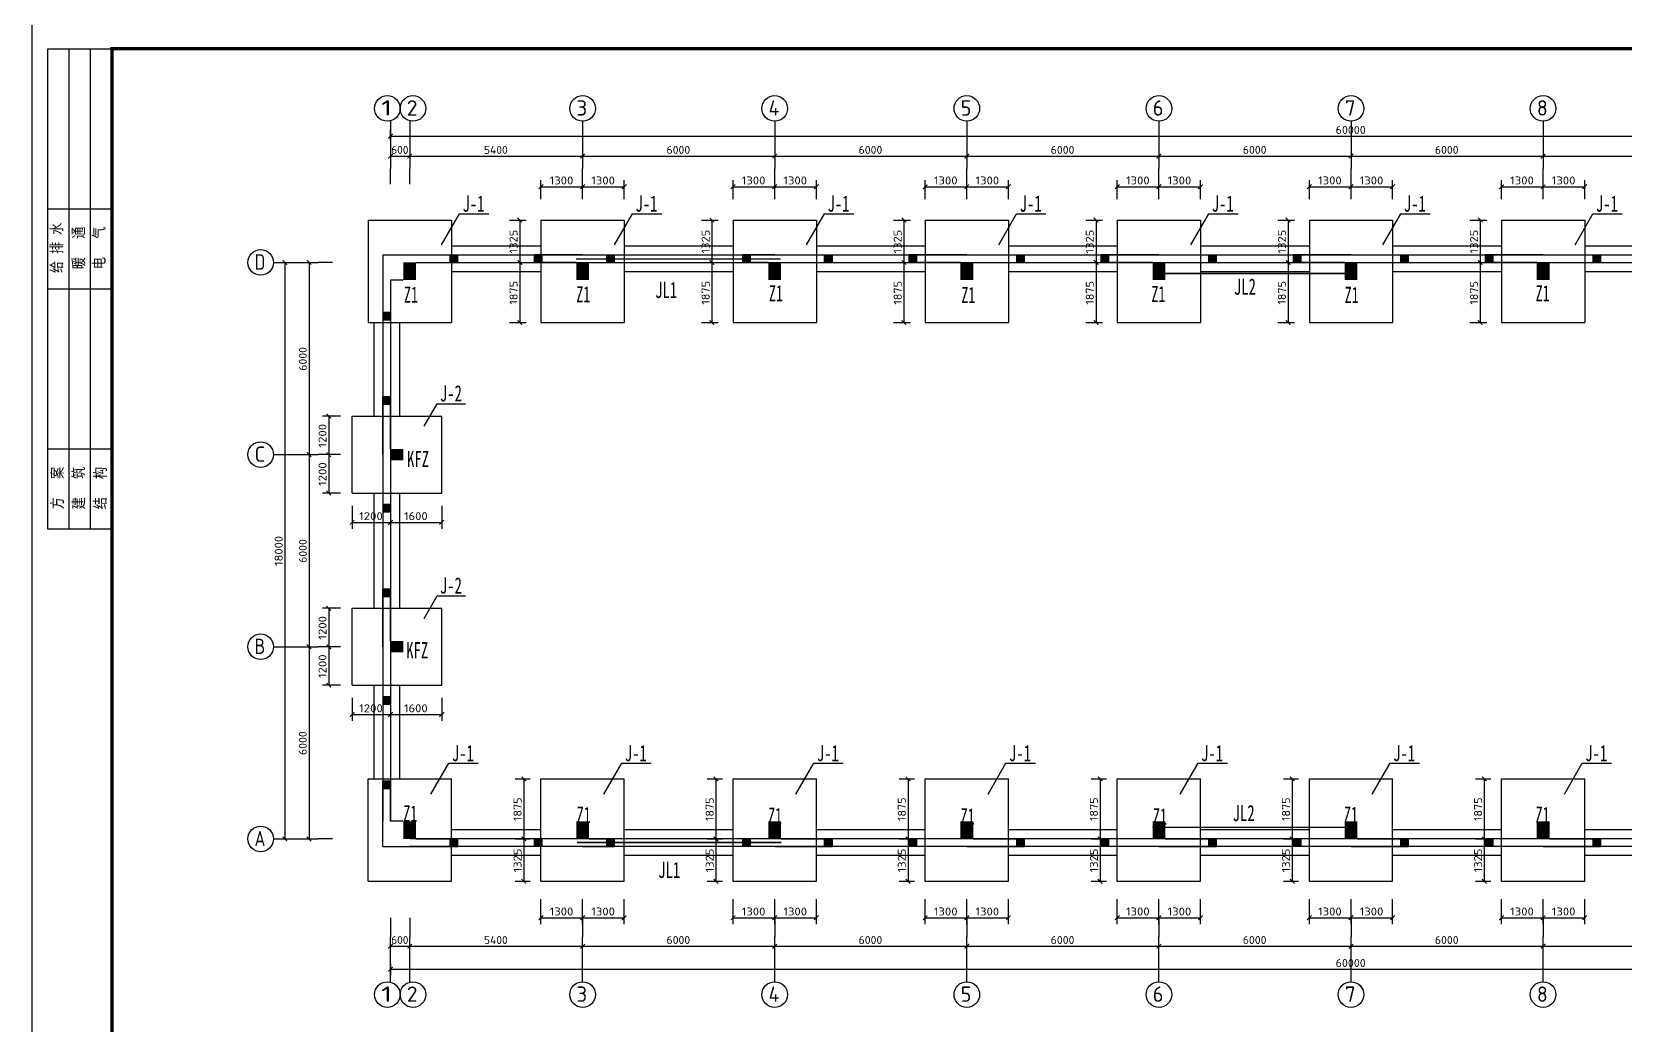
# Model space of a CAD drawing. Header units: millimetres. Extents: x 1442233 to 1526333, y -21810 to 275190.
# Drawn here: x 1442233 to 1491997, y 184300 to 215315 of the extents above; entities that cross this region are included whole.
import ezdxf
from ezdxf.enums import TextEntityAlignment as Align

# ---------------------------------------------------------------- set-up
doc = ezdxf.new("R2010")
doc.units = ezdxf.units.MM
doc.header["$LTSCALE"] = 1500
doc.linetypes.add('2', pattern=[37.999999, 29.999999, -3, 2, -3])
doc.linetypes.add('3', pattern=[5, 3, -2])
for name, color, linetype in [('1', 7, 'Continuous'), ('PUB_TITLE', 4, 'Continuous'), ('中文', 2, 'Continuous'), ('墙线__粗线', 7, 'Continuous'), ('尺寸线及数字', 253, 'Continuous'), ('层10102', 7, 'Continuous'), ('层10105', 2, '3'), ('层411', 253, 'Continuous'), ('轴线__尺寸数字', 94, 'Continuous'), ('轴线__点划线', 94, '2'), ('轴线__轴线号和轴圈', 94, 'Continuous')]:
    doc.layers.add(name, color=color, linetype=linetype)
doc.layers.add('PUB_TEXT', color=7, linetype='Continuous', lineweight=15)
doc.styles.add('HZ', font='', dxfattribs={"width": 0.7, "height": 5})
doc.styles.get("Standard").update_dxf_attribs({"font": 'TSSDENG', "width": 0.75, "bigfont": 'TSSDCHN'})
doc.styles.get('HZ').set_extended_font_data('SimSun')

# ---------------------------------------------------------------- blocks, each defined once
blk = doc.blocks.new('1234')
for p, q in [((1825734, 837794), (1827734, 837794)), ((1825734, 822794), (1825734, 837794)), ((1826400, 822794), (1826400, 837794)), ((1827066, 822794), (1827066, 837794)), ((1825734, 832794), (1827734, 832794)), ((1825734, 830294), (1827734, 830294)), ((1825734, 825294), (1827734, 825294)), ((1827734, 822794), (1825734, 822794))]:
    blk.add_line(p, q)
at = {"layer": 'PUB_TITLE'}
blk.add_lwpolyline([(1825234, 779394), (1909334, 779394), (1909334, 838794), (1825234, 838794)], close=True, dxfattribs=at)
at = {"layer": 'PUB_TITLE', "const_width": 100}
blk.add_lwpolyline([(1827734, 780394), (1908334, 780394), (1908334, 837794), (1827734, 837794)], close=True, dxfattribs=at)
at = {"layer": 'PUB_TEXT'}
for s, p in [('水', (1826219, 831979)), ('通', (1826905, 831856)), ('气', (1827543, 831856)), ('排', (1826219, 831384)), ('给', (1826219, 830788)), ('暖', (1826905, 830910)), ('电', (1827543, 830910)), ('案', (1826239, 824356)), ('筑', (1826905, 824356)), ('构', (1827580, 824356)), ('方', (1826239, 823410)), ('建', (1826905, 823410)), ('结', (1827580, 823410))]:
    blk.add_text(s, height=400, rotation=90, dxfattribs=at).set_placement(p)

msp = doc.modelspace()

# ---------------------------------------------------------------- linework, layer by layer
at = {"layer": '中文'}
for p, q in [((1455031, 208668), (1455590, 209637)), ((1455590, 209637), (1456508, 209637)), ((1460431, 208668), (1460990, 209637)), ((1460990, 209637), (1461908, 209637)), ((1466431, 208668), (1466990, 209637)), ((1466990, 209637), (1467908, 209637)), ((1472431, 208668), (1472990, 209637)), ((1472990, 209637), (1473908, 209637)), ((1478431, 208668), (1478990, 209637)), ((1478990, 209637), (1479908, 209637)), ((1484431, 208668), (1484990, 209637)), ((1484990, 209637), (1485908, 209637)), ((1490431, 208668), (1490990, 209637)), ((1490990, 209637), (1491908, 209637)), ((1452735, 209440), (1455335, 209440)), ((1452735, 209440), (1452735, 206240)), ((1455335, 209440), (1455335, 206240)), ((1458135, 209440), (1458135, 206240)), ((1458135, 209440), (1460735, 209440)), ((1460735, 209440), (1460735, 206240)), ((1464135, 209440), (1466735, 209440)), ((1464135, 209440), (1464135, 206240)), ((1466735, 209440), (1466735, 206240)), ((1470135, 209440), (1472735, 209440)), ((1470135, 209440), (1470135, 206240)), ((1472735, 209440), (1472735, 206240)), ((1476135, 209440), (1478735, 209440)), ((1476135, 209440), (1476135, 206240)), ((1478735, 209440), (1478735, 206240)), ((1482135, 209440), (1484735, 209440)), ((1482135, 209440), (1482135, 206240)), ((1484735, 209440), (1484735, 206240)), ((1488135, 209440), (1490735, 209440)), ((1488135, 209440), (1488135, 206240)), ((1490735, 209440), (1490735, 206240)), ((1452735, 206240), (1455335, 206240)), ((1458135, 206240), (1460735, 206240)), ((1464135, 206240), (1466735, 206240)), ((1470135, 206240), (1472735, 206240)), ((1476135, 206240), (1478735, 206240)), ((1482135, 206240), (1484735, 206240)), ((1488135, 206240), (1490735, 206240)), ((1454486, 202999), (1454892, 203702)), ((1454892, 203702), (1455772, 203702)), ((1452235, 203315), (1455035, 203315)), ((1452235, 200915), (1452235, 203315)), ((1455035, 200915), (1455035, 203315)), ((1452235, 200915), (1455035, 200915)), ((1454486, 196999), (1454892, 197702)), ((1454892, 197702), (1455772, 197702)), ((1452235, 197315), (1455035, 197315)), ((1452235, 194915), (1452235, 197315)), ((1455035, 194915), (1455035, 197315)), ((1452235, 194915), (1455035, 194915)), ((1454698, 191510), (1455257, 192478)), ((1455257, 192478), (1456176, 192478)), ((1460098, 191510), (1460657, 192478)), ((1460657, 192478), (1461576, 192478)), ((1466098, 191510), (1466657, 192478)), ((1466657, 192478), (1467576, 192478)), ((1472098, 191510), (1472657, 192478)), ((1472657, 192478), (1473576, 192478)), ((1478098, 191510), (1478657, 192478)), ((1478657, 192478), (1479576, 192478)), ((1484098, 191510), (1484657, 192478)), ((1484657, 192478), (1485576, 192478)), ((1490098, 191510), (1490657, 192478)), ((1490657, 192478), (1491576, 192478)), ((1452735, 191990), (1455335, 191990)), ((1452735, 188790), (1452735, 191990)), ((1455335, 188790), (1455335, 191990)), ((1458135, 188790), (1458135, 191990)), ((1458135, 191990), (1460735, 191990)), ((1460735, 188790), (1460735, 191990)), ((1464135, 191990), (1466735, 191990)), ((1464135, 188790), (1464135, 191990)), ((1466735, 188790), (1466735, 191990)), ((1470135, 191990), (1472735, 191990)), ((1470135, 188790), (1470135, 191990)), ((1472735, 188790), (1472735, 191990)), ((1476135, 191990), (1478735, 191990)), ((1476135, 188790), (1476135, 191990)), ((1478735, 188790), (1478735, 191990)), ((1482135, 191990), (1484735, 191990)), ((1482135, 188790), (1482135, 191990)), ((1484735, 188790), (1484735, 191990)), ((1488135, 191990), (1490735, 191990)), ((1488135, 188790), (1488135, 191990)), ((1490735, 188790), (1490735, 191990)), ((1452735, 188790), (1455335, 188790)), ((1458135, 188790), (1460735, 188790)), ((1464135, 188790), (1466735, 188790)), ((1470135, 188790), (1472735, 188790)), ((1476135, 188790), (1478735, 188790)), ((1482135, 188790), (1484735, 188790)), ((1488135, 188790), (1490735, 188790))]:
    msp.add_line(p, q, dxfattribs=at)
at = {"layer": '墙线__粗线'}
for p, q in [((1455335, 208635), (1458135, 208635)), ((1460735, 208635), (1464135, 208635)), ((1466735, 208635), (1470135, 208635)), ((1472735, 208635), (1476135, 208635)), ((1478735, 208635), (1482135, 208635)), ((1484735, 208635), (1488135, 208635)), ((1490735, 208635), (1494135, 208635)), ((1453195, 208355), (1454035, 208355)), ((1453195, 208355), (1453195, 190665)), ((1454035, 208355), (1512835, 208355)), ((1454235, 208115), (1512835, 208115)), ((1455295, 208115), (1455295, 208355)), ((1455535, 208115), (1455535, 208355)), ((1459435, 208355), (1457935, 208355)), ((1457935, 208115), (1457935, 208355)), ((1459235, 208115), (1457935, 208115)), ((1458175, 208115), (1458175, 208355)), ((1459435, 208355), (1460435, 208355)), ((1459635, 208115), (1460435, 208115)), ((1460195, 208115), (1460195, 208355)), ((1460435, 208115), (1460435, 208355)), ((1465435, 208355), (1464435, 208355)), ((1464435, 208115), (1464435, 208355)), ((1465235, 208115), (1464435, 208115)), ((1464675, 208115), (1464675, 208355)), ((1465435, 208355), (1467235, 208355)), ((1465635, 208115), (1467235, 208115)), ((1466995, 208115), (1466995, 208355)), ((1467235, 208115), (1467235, 208355)), ((1471435, 208355), (1469635, 208355)), ((1469635, 208115), (1469635, 208355)), ((1471235, 208115), (1469635, 208115)), ((1469875, 208115), (1469875, 208355)), ((1471435, 208355), (1473235, 208355)), ((1471635, 208115), (1473235, 208115)), ((1472995, 208115), (1472995, 208355)), ((1473235, 208115), (1473235, 208355)), ((1473235, 208115), (1473235, 208355)), ((1477435, 208355), (1475635, 208355)), ((1475635, 208115), (1475635, 208355)), ((1475635, 208115), (1475635, 208355)), ((1477235, 208115), (1475635, 208115)), ((1475875, 208115), (1475875, 208355)), ((1477435, 208355), (1479235, 208355)), ((1477635, 208115), (1479235, 208115)), ((1478995, 208115), (1478995, 208355)), ((1479235, 208115), (1479235, 208355)), ((1479235, 208115), (1479235, 208355)), ((1483435, 208355), (1481635, 208355)), ((1481635, 208115), (1481635, 208355)), ((1481635, 208115), (1481635, 208355)), ((1483235, 208115), (1481635, 208115)), ((1481875, 208115), (1481875, 208355)), ((1483435, 208355), (1485235, 208355)), ((1483635, 208115), (1485235, 208115)), ((1484995, 208115), (1484995, 208355)), ((1485235, 208115), (1485235, 208355)), ((1485235, 208115), (1485235, 208355)), ((1489435, 208355), (1487635, 208355)), ((1487635, 208115), (1487635, 208355)), ((1487635, 208115), (1487635, 208355)), ((1489235, 208115), (1487635, 208115)), ((1487875, 208115), (1487875, 208355)), ((1489435, 208355), (1491235, 208355)), ((1489635, 208115), (1491235, 208115)), ((1490995, 208115), (1490995, 208355)), ((1491235, 208115), (1491235, 208355)), ((1491235, 208115), (1491235, 208355)), ((1453835, 207565), (1453435, 207565)), ((1453435, 207565), (1453435, 190665)), ((1455335, 207835), (1458135, 207835)), ((1460735, 207835), (1464135, 207835)), ((1466735, 207835), (1470135, 207835)), ((1472735, 207835), (1476135, 207835)), ((1478735, 207835), (1482135, 207835)), ((1484735, 207835), (1488135, 207835)), ((1490735, 207835), (1494135, 207835)), ((1453435, 206555), (1453195, 206555)), ((1452915, 206240), (1452915, 203315)), ((1453435, 206315), (1453195, 206315)), ((1453715, 206240), (1453715, 203315)), ((1453195, 202115), (1453195, 203915)), ((1453435, 203915), (1453195, 203915)), ((1453435, 203675), (1453195, 203675)), ((1453435, 202290), (1453435, 203915)), ((1453195, 202115), (1453195, 200315)), ((1453435, 201940), (1453435, 200315)), ((1452915, 200915), (1452915, 197315)), ((1453435, 200555), (1453195, 200555)), ((1453715, 200915), (1453715, 197315)), ((1453435, 200315), (1453195, 200315)), ((1453195, 196115), (1453195, 197915)), ((1453435, 197915), (1453195, 197915)), ((1453435, 197675), (1453195, 197675)), ((1453435, 196290), (1453435, 197915)), ((1453195, 196115), (1453195, 194315)), ((1453435, 195940), (1453435, 194315)), ((1452915, 194915), (1452915, 191990)), ((1453715, 194915), (1453715, 191990)), ((1453435, 194555), (1453195, 194555)), ((1453435, 194315), (1453195, 194315)), ((1453195, 189875), (1453195, 191915)), ((1453435, 191915), (1453195, 191915)), ((1453435, 191675), (1453195, 191675)), ((1453435, 190665), (1453435, 191915)), ((1453835, 190665), (1453435, 190665)), ((1512635, 190115), (1454035, 190115)), ((1454235, 190115), (1455535, 190115)), ((1455295, 189875), (1455295, 190115)), ((1458135, 190395), (1455335, 190395)), ((1455535, 189875), (1455535, 190115)), ((1459235, 190115), (1457935, 190115)), ((1457935, 189875), (1457935, 190115)), ((1458175, 189875), (1458175, 190115)), ((1459635, 190115), (1460435, 190115)), ((1460195, 189875), (1460195, 190115)), ((1460435, 189875), (1460435, 190115)), ((1464135, 190395), (1460735, 190395)), ((1465235, 190115), (1464435, 190115)), ((1464435, 189875), (1464435, 190115)), ((1464675, 189875), (1464675, 190115)), ((1465635, 190115), (1467235, 190115)), ((1470135, 190395), (1466735, 190395)), ((1466995, 189875), (1466995, 190115)), ((1467235, 189875), (1467235, 190115)), ((1471235, 190115), (1469635, 190115)), ((1469635, 189875), (1469635, 190115)), ((1469875, 189875), (1469875, 190115)), ((1471635, 190115), (1473235, 190115)), ((1476135, 190395), (1472735, 190395)), ((1472995, 189875), (1472995, 190115)), ((1473235, 189875), (1473235, 190115)), ((1473235, 189875), (1473235, 190115)), ((1477235, 190115), (1475635, 190115)), ((1475635, 189875), (1475635, 190115)), ((1475635, 189875), (1475635, 190115)), ((1475875, 189875), (1475875, 190115)), ((1477635, 190115), (1479235, 190115)), ((1482135, 190395), (1478735, 190395)), ((1478995, 189875), (1478995, 190115)), ((1479235, 189875), (1479235, 190115)), ((1479235, 189875), (1479235, 190115)), ((1483235, 190115), (1481635, 190115)), ((1481635, 189875), (1481635, 190115)), ((1481635, 189875), (1481635, 190115)), ((1481875, 189875), (1481875, 190115)), ((1483635, 190115), (1485235, 190115)), ((1488135, 190395), (1484735, 190395)), ((1484995, 189875), (1484995, 190115)), ((1485235, 189875), (1485235, 190115)), ((1485235, 189875), (1485235, 190115)), ((1489235, 190115), (1487635, 190115)), ((1487635, 189875), (1487635, 190115)), ((1487635, 189875), (1487635, 190115)), ((1487875, 189875), (1487875, 190115)), ((1489635, 190115), (1491235, 190115)), ((1494135, 190395), (1490735, 190395)), ((1490995, 189875), (1490995, 190115)), ((1491235, 189875), (1491235, 190115)), ((1491235, 189875), (1491235, 190115)), ((1453195, 189875), (1454035, 189875)), ((1512835, 189875), (1454035, 189875)), ((1454035, 189875), (1455535, 189875)), ((1459435, 189875), (1457935, 189875)), ((1459435, 189875), (1460435, 189875)), ((1465435, 189875), (1464435, 189875)), ((1465435, 189875), (1467235, 189875)), ((1471435, 189875), (1469635, 189875)), ((1471435, 189875), (1473235, 189875)), ((1477435, 189875), (1475635, 189875)), ((1477435, 189875), (1479235, 189875)), ((1483435, 189875), (1481635, 189875)), ((1483435, 189875), (1485235, 189875)), ((1489435, 189875), (1487635, 189875)), ((1489435, 189875), (1491235, 189875)), ((1458135, 189595), (1455335, 189595)), ((1464135, 189595), (1460735, 189595)), ((1470135, 189595), (1466735, 189595)), ((1476135, 189595), (1472735, 189595)), ((1482135, 189595), (1478735, 189595)), ((1488135, 189595), (1484735, 189595)), ((1494135, 189595), (1490735, 189595))]:
    msp.add_line(p, q, dxfattribs=at)
at = {"layer": '尺寸线及数字'}
for p, q in [((1458135, 210087), (1458135, 210680)), ((1459435, 210087), (1459435, 210680)), ((1460735, 210087), (1460735, 210680)), ((1464135, 210087), (1464135, 210680)), ((1465435, 210087), (1465435, 210680)), ((1466735, 210087), (1466735, 210680)), ((1470135, 210087), (1470135, 210680)), ((1471435, 210087), (1471435, 210680)), ((1472735, 210087), (1472735, 210680)), ((1476135, 210087), (1476135, 210680)), ((1477435, 210087), (1477435, 210680)), ((1478735, 210087), (1478735, 210680)), ((1482135, 210087), (1482135, 210680)), ((1483435, 210087), (1483435, 210680)), ((1484735, 210087), (1484735, 210680)), ((1488135, 210087), (1488135, 210680)), ((1489435, 210087), (1489435, 210680)), ((1490735, 210087), (1490735, 210680)), ((1458135, 210480), (1459435, 210480)), ((1459435, 210480), (1460735, 210480)), ((1464135, 210480), (1465435, 210480)), ((1465435, 210480), (1466735, 210480)), ((1470135, 210480), (1471435, 210480)), ((1471435, 210480), (1472735, 210480)), ((1476135, 210480), (1477435, 210480)), ((1477435, 210480), (1478735, 210480)), ((1482135, 210480), (1483435, 210480)), ((1483435, 210480), (1484735, 210480)), ((1488135, 210480), (1489435, 210480)), ((1489435, 210480), (1490735, 210480)), ((1457149, 209440), (1457672, 209440)), ((1457472, 209440), (1457472, 208115)), ((1463149, 209440), (1463672, 209440)), ((1463472, 209440), (1463472, 208115)), ((1469149, 209440), (1469672, 209440)), ((1469472, 209440), (1469472, 208115)), ((1475149, 209440), (1475672, 209440)), ((1475472, 209440), (1475472, 208115)), ((1481149, 209440), (1481672, 209440)), ((1481472, 209440), (1481472, 208115)), ((1487149, 209440), (1487672, 209440)), ((1487472, 209440), (1487472, 208115)), ((1449937, 208115), (1450217, 208115)), ((1450137, 208115), (1450137, 190115)), ((1457149, 208115), (1457672, 208115)), ((1457472, 208115), (1457472, 206240)), ((1463149, 208115), (1463672, 208115)), ((1463472, 208115), (1463472, 206240)), ((1469149, 208115), (1469672, 208115)), ((1469472, 208115), (1469472, 206240)), ((1475149, 208115), (1475672, 208115)), ((1475472, 208115), (1475472, 206240)), ((1481149, 208115), (1481672, 208115)), ((1481472, 208115), (1481472, 206240)), ((1487149, 208115), (1487672, 208115)), ((1487472, 208115), (1487472, 206240)), ((1457149, 206240), (1457672, 206240)), ((1463149, 206240), (1463672, 206240)), ((1469149, 206240), (1469672, 206240)), ((1475149, 206240), (1475672, 206240)), ((1481149, 206240), (1481672, 206240)), ((1487149, 206240), (1487672, 206240)), ((1451870, 203315), (1451306, 203315)), ((1451506, 203315), (1451506, 202115)), ((1451870, 202115), (1451306, 202115)), ((1451506, 202115), (1451506, 200915)), ((1451870, 200915), (1451306, 200915)), ((1452235, 200519), (1452235, 199798)), ((1453435, 200519), (1453435, 199798)), ((1455035, 200519), (1455035, 199798)), ((1452235, 199998), (1453435, 199998)), ((1453435, 199998), (1455035, 199998)), ((1451870, 197315), (1451306, 197315)), ((1451506, 197315), (1451506, 196115)), ((1451870, 196115), (1451306, 196115)), ((1451506, 196115), (1451506, 194915)), ((1451870, 194915), (1451306, 194915)), ((1452235, 194519), (1452235, 193798)), ((1453435, 194519), (1453435, 193798)), ((1455035, 194519), (1455035, 193798)), ((1452235, 193998), (1453435, 193998)), ((1453435, 193998), (1455035, 193998)), ((1457324, 191990), (1457799, 191990)), ((1457599, 191990), (1457599, 190115)), ((1463324, 191990), (1463799, 191990)), ((1463599, 191990), (1463599, 190115)), ((1469324, 191990), (1469799, 191990)), ((1469599, 191990), (1469599, 190115)), ((1475324, 191990), (1475799, 191990)), ((1475599, 191990), (1475599, 190115)), ((1481324, 191990), (1481799, 191990)), ((1481599, 191990), (1481599, 190115)), ((1487324, 191990), (1487799, 191990)), ((1487599, 191990), (1487599, 190115)), ((1449937, 190115), (1450217, 190115)), ((1457324, 190115), (1457799, 190115)), ((1457599, 190115), (1457599, 188790)), ((1463324, 190115), (1463799, 190115)), ((1463599, 190115), (1463599, 188790)), ((1469324, 190115), (1469799, 190115)), ((1469599, 190115), (1469599, 188790)), ((1475324, 190115), (1475799, 190115)), ((1475599, 190115), (1475599, 188790)), ((1481324, 190115), (1481799, 190115)), ((1481599, 190115), (1481599, 188790)), ((1487324, 190115), (1487799, 190115)), ((1487599, 190115), (1487599, 188790)), ((1457324, 188790), (1457799, 188790)), ((1463324, 188790), (1463799, 188790)), ((1469324, 188790), (1469799, 188790)), ((1475324, 188790), (1475799, 188790)), ((1481324, 188790), (1481799, 188790)), ((1487324, 188790), (1487799, 188790)), ((1458135, 187452), (1458135, 188238)), ((1459435, 187452), (1459435, 188238)), ((1460735, 187452), (1460735, 188238)), ((1464135, 187452), (1464135, 188238)), ((1465435, 187452), (1465435, 188238)), ((1466735, 187452), (1466735, 188238)), ((1470135, 187452), (1470135, 188238)), ((1471435, 187452), (1471435, 188238)), ((1472735, 187452), (1472735, 188238)), ((1476135, 187452), (1476135, 188238)), ((1477435, 187452), (1477435, 188238)), ((1478735, 187452), (1478735, 188238)), ((1482135, 187452), (1482135, 188238)), ((1483435, 187452), (1483435, 188238)), ((1484735, 187452), (1484735, 188238)), ((1488135, 187452), (1488135, 188238)), ((1489435, 187452), (1489435, 188238)), ((1490735, 187452), (1490735, 188238)), ((1458135, 187652), (1459435, 187652)), ((1459435, 187652), (1460735, 187652)), ((1464135, 187652), (1465435, 187652)), ((1465435, 187652), (1466735, 187652)), ((1470135, 187652), (1471435, 187652)), ((1471435, 187652), (1472735, 187652)), ((1476135, 187652), (1477435, 187652)), ((1477435, 187652), (1478735, 187652)), ((1482135, 187652), (1483435, 187652)), ((1483435, 187652), (1484735, 187652)), ((1488135, 187652), (1489435, 187652)), ((1489435, 187652), (1490735, 187652))]:
    msp.add_line(p, q, dxfattribs=at)
at = {"layer": '尺寸线及数字', "const_width": 36}
for points in [[(1458064, 210409), (1458205, 210550)], [(1459364, 210409), (1459505, 210550)], [(1460664, 210409), (1460805, 210550)], [(1464064, 210409), (1464205, 210550)], [(1465364, 210409), (1465505, 210550)], [(1466664, 210409), (1466805, 210550)], [(1470064, 210409), (1470205, 210550)], [(1471364, 210409), (1471505, 210550)], [(1472664, 210409), (1472805, 210550)], [(1476064, 210409), (1476205, 210550)], [(1477364, 210409), (1477505, 210550)], [(1478664, 210409), (1478805, 210550)], [(1482064, 210409), (1482205, 210550)], [(1483364, 210409), (1483505, 210550)], [(1484664, 210409), (1484805, 210550)], [(1488064, 210409), (1488205, 210550)], [(1489364, 210409), (1489505, 210550)], [(1490664, 210409), (1490805, 210550)], [(1457542, 209369), (1457401, 209510)], [(1463542, 209369), (1463401, 209510)], [(1469542, 209369), (1469401, 209510)], [(1475542, 209369), (1475401, 209510)], [(1481542, 209369), (1481401, 209510)], [(1487542, 209369), (1487401, 209510)], [(1450207, 208044), (1450066, 208185)], [(1457542, 208044), (1457401, 208185)], [(1463542, 208044), (1463401, 208185)], [(1469542, 208044), (1469401, 208185)], [(1475542, 208044), (1475401, 208185)], [(1481542, 208044), (1481401, 208185)], [(1487542, 208044), (1487401, 208185)], [(1457542, 206169), (1457401, 206310)], [(1463542, 206169), (1463401, 206310)], [(1469542, 206169), (1469401, 206310)], [(1475542, 206169), (1475401, 206310)], [(1481542, 206169), (1481401, 206310)], [(1487542, 206169), (1487401, 206310)], [(1451577, 203244), (1451436, 203385)], [(1451577, 202044), (1451436, 202185)], [(1451577, 200844), (1451436, 200985)], [(1452164, 199927), (1452305, 200068)], [(1453364, 199927), (1453505, 200068)], [(1454964, 199927), (1455105, 200068)], [(1451577, 197244), (1451436, 197385)], [(1451577, 196044), (1451436, 196185)], [(1451577, 194844), (1451436, 194985)], [(1452164, 193927), (1452305, 194068)], [(1453364, 193927), (1453505, 194068)], [(1454964, 193927), (1455105, 194068)], [(1457670, 191919), (1457528, 192060)], [(1463670, 191919), (1463528, 192060)], [(1469670, 191919), (1469528, 192060)], [(1475670, 191919), (1475528, 192060)], [(1481670, 191919), (1481528, 192060)], [(1487670, 191919), (1487528, 192060)], [(1450207, 190044), (1450066, 190185)], [(1457670, 190044), (1457528, 190185)], [(1463670, 190044), (1463528, 190185)], [(1469670, 190044), (1469528, 190185)], [(1475670, 190044), (1475528, 190185)], [(1481670, 190044), (1481528, 190185)], [(1487670, 190044), (1487528, 190185)], [(1457670, 188719), (1457528, 188860)], [(1463670, 188719), (1463528, 188860)], [(1469670, 188719), (1469528, 188860)], [(1475670, 188719), (1475528, 188860)], [(1481670, 188719), (1481528, 188860)], [(1487670, 188719), (1487528, 188860)], [(1458064, 187582), (1458205, 187723)], [(1459364, 187582), (1459505, 187723)], [(1460664, 187582), (1460805, 187723)], [(1464064, 187582), (1464205, 187723)], [(1465364, 187582), (1465505, 187723)], [(1466664, 187582), (1466805, 187723)], [(1470064, 187582), (1470205, 187723)], [(1471364, 187582), (1471505, 187723)], [(1472664, 187582), (1472805, 187723)], [(1476064, 187582), (1476205, 187723)], [(1477364, 187582), (1477505, 187723)], [(1478664, 187582), (1478805, 187723)], [(1482064, 187582), (1482205, 187723)], [(1483364, 187582), (1483505, 187723)], [(1484664, 187582), (1484805, 187723)], [(1488064, 187582), (1488205, 187723)], [(1489364, 187582), (1489505, 187723)], [(1490664, 187582), (1490805, 187723)]]:
    msp.add_lwpolyline(points, dxfattribs=at)
at = {"layer": '层10102'}
for points in [[(1455535, 208355, 0), (1455295, 208355, 0), (1455535, 208115, 0), (1455295, 208115, 0)], [(1458175, 208355, 0), (1457935, 208355, 0), (1458175, 208115, 0), (1457935, 208115, 0)], [(1460435, 208355, 0), (1460195, 208355, 0), (1460435, 208115, 0), (1460195, 208115, 0)], [(1464675, 208355, 0), (1464435, 208355, 0), (1464675, 208115, 0), (1464435, 208115, 0)], [(1467235, 208355, 0), (1466995, 208355, 0), (1467235, 208115, 0), (1466995, 208115, 0)], [(1469875, 208355, 0), (1469635, 208355, 0), (1469875, 208115, 0), (1469635, 208115, 0)], [(1473235, 208355, 0), (1472995, 208355, 0), (1473235, 208115, 0), (1472995, 208115, 0)], [(1475875, 208355, 0), (1475635, 208355, 0), (1475875, 208115, 0), (1475635, 208115, 0)], [(1479235, 208355, 0), (1478995, 208355, 0), (1479235, 208115, 0), (1478995, 208115, 0)], [(1481875, 208355, 0), (1481635, 208355, 0), (1481875, 208115, 0), (1481635, 208115, 0)], [(1485235, 208355, 0), (1484995, 208355, 0), (1485235, 208115, 0), (1484995, 208115, 0)], [(1487875, 208355, 0), (1487635, 208355, 0), (1487875, 208115, 0), (1487635, 208115, 0)], [(1491235, 208355, 0), (1490995, 208355, 0), (1491235, 208115, 0), (1490995, 208115, 0)], [(1453435, 206555, 0), (1453195, 206555, 0), (1453435, 206315, 0), (1453195, 206315, 0)], [(1453435, 203915, 0), (1453195, 203915, 0), (1453435, 203675, 0), (1453195, 203675, 0)], [(1453435, 200555, 0), (1453195, 200555, 0), (1453435, 200315, 0), (1453195, 200315, 0)], [(1453435, 197915, 0), (1453195, 197915, 0), (1453435, 197675, 0), (1453195, 197675, 0)], [(1453435, 194555, 0), (1453195, 194555, 0), (1453435, 194315, 0), (1453195, 194315, 0)], [(1453435, 191915, 0), (1453195, 191915, 0), (1453435, 191675, 0), (1453195, 191675, 0)], [(1455535, 190115, 0), (1455295, 190115, 0), (1455535, 189875, 0), (1455295, 189875, 0)], [(1458175, 190115, 0), (1457935, 190115, 0), (1458175, 189875, 0), (1457935, 189875, 0)], [(1460435, 190115, 0), (1460195, 190115, 0), (1460435, 189875, 0), (1460195, 189875, 0)], [(1464675, 190115, 0), (1464435, 190115, 0), (1464675, 189875, 0), (1464435, 189875, 0)], [(1467235, 190115, 0), (1466995, 190115, 0), (1467235, 189875, 0), (1466995, 189875, 0)], [(1469875, 190115, 0), (1469635, 190115, 0), (1469875, 189875, 0), (1469635, 189875, 0)], [(1473235, 190115, 0), (1472995, 190115, 0), (1473235, 189875, 0), (1472995, 189875, 0)], [(1475875, 190115, 0), (1475635, 190115, 0), (1475875, 189875, 0), (1475635, 189875, 0)], [(1479235, 190115, 0), (1478995, 190115, 0), (1479235, 189875, 0), (1478995, 189875, 0)], [(1481875, 190115, 0), (1481635, 190115, 0), (1481875, 189875, 0), (1481635, 189875, 0)], [(1485235, 190115, 0), (1484995, 190115, 0), (1485235, 189875, 0), (1484995, 189875, 0)], [(1487875, 190115, 0), (1487635, 190115, 0), (1487875, 189875, 0), (1487635, 189875, 0)], [(1491235, 190115, 0), (1490995, 190115, 0), (1491235, 189875, 0), (1490995, 189875, 0)]]:
    msp.add_solid(points, dxfattribs=at)
at = {"layer": '层10105'}
msp.add_line((1477635, 190483), (1483235, 190483), dxfattribs=at)
at = {"layer": '层10105', "const_width": 45}
for points in [[(1459229, 208223), (1465625, 208223)], [(1477246, 207770), (1483630, 207770)], [(1477230, 190478), (1483614, 190478)], [(1459257, 190002), (1465641, 190002)]]:
    msp.add_lwpolyline(points, dxfattribs=at)
at = {"layer": '层411'}
for points in [[(1453835, 208115), (1454235, 208115), (1453835, 207565), (1454235, 207565)], [(1459235, 208115), (1459635, 208115), (1459235, 207565), (1459635, 207565)], [(1465235, 208115), (1465635, 208115), (1465235, 207565), (1465635, 207565)], [(1471235, 208115), (1471635, 208115), (1471235, 207565), (1471635, 207565)], [(1477235, 208115), (1477635, 208115), (1477235, 207565), (1477635, 207565)], [(1483235, 208115), (1483635, 208115), (1483235, 207565), (1483635, 207565)], [(1489235, 208115), (1489635, 208115), (1489235, 207565), (1489635, 207565)], [(1453435, 201940), (1453435, 202290), (1453835, 201940), (1453835, 202290)], [(1453435, 195940), (1453435, 196290), (1453835, 195940), (1453835, 196290)], [(1453835, 190665), (1454235, 190665), (1453835, 190115), (1454235, 190115)], [(1459235, 190665), (1459635, 190665), (1459235, 190115), (1459635, 190115)], [(1465235, 190665), (1465635, 190665), (1465235, 190115), (1465635, 190115)], [(1471235, 190665), (1471635, 190665), (1471235, 190115), (1471635, 190115)], [(1477235, 190665), (1477635, 190665), (1477235, 190115), (1477635, 190115)], [(1483235, 190665), (1483635, 190665), (1483235, 190115), (1483635, 190115)], [(1489235, 190665), (1489635, 190665), (1489235, 190115), (1489635, 190115)]]:
    msp.add_solid(points, dxfattribs=at)
at = {"layer": '轴线__尺寸数字'}
for p, q in [((1453435, 211937), (1453435, 212259)), ((1453435, 212059), (1513435, 212059)), ((1453435, 211435), (1454035, 211435)), ((1453435, 211425), (1453435, 211435)), ((1454035, 211425), (1454035, 211435)), ((1454035, 211435), (1459435, 211435)), ((1454035, 211425), (1454035, 211435)), ((1459435, 211425), (1459435, 211435)), ((1459435, 211435), (1465435, 211435)), ((1459435, 211425), (1459435, 211435)), ((1465435, 211425), (1465435, 211435)), ((1465435, 211435), (1471435, 211435)), ((1465435, 211425), (1465435, 211435)), ((1471435, 211425), (1471435, 211435)), ((1471435, 211435), (1477435, 211435)), ((1471435, 211425), (1471435, 211435)), ((1477435, 211425), (1477435, 211435)), ((1477435, 211435), (1483435, 211435)), ((1477435, 211425), (1477435, 211435)), ((1483435, 211425), (1483435, 211435)), ((1483435, 211435), (1489435, 211435)), ((1483435, 211425), (1483435, 211435)), ((1489435, 211425), (1489435, 211435)), ((1489435, 211435), (1495435, 211435)), ((1489435, 211425), (1489435, 211435)), ((1450880, 208115), (1450890, 208115)), ((1450890, 208115), (1450890, 202115)), ((1450880, 202115), (1450890, 202115)), ((1450880, 202115), (1450890, 202115)), ((1450890, 202115), (1450890, 196115)), ((1450880, 196115), (1450890, 196115)), ((1450880, 196115), (1450890, 196115)), ((1450890, 196115), (1450890, 190115)), ((1450880, 190115), (1450890, 190115)), ((1453435, 186763), (1454035, 186763)), ((1453435, 186753), (1453435, 186763)), ((1454035, 186753), (1454035, 186763)), ((1454035, 186763), (1459435, 186763)), ((1454035, 186753), (1454035, 186763)), ((1459435, 186753), (1459435, 186763)), ((1459435, 186763), (1465435, 186763)), ((1459435, 186753), (1459435, 186763)), ((1465435, 186753), (1465435, 186763)), ((1465435, 186763), (1471435, 186763)), ((1465435, 186753), (1465435, 186763)), ((1471435, 186753), (1471435, 186763)), ((1471435, 186763), (1477435, 186763)), ((1471435, 186753), (1471435, 186763)), ((1477435, 186753), (1477435, 186763)), ((1477435, 186763), (1483435, 186763)), ((1477435, 186753), (1477435, 186763)), ((1483435, 186753), (1483435, 186763)), ((1483435, 186763), (1489435, 186763)), ((1483435, 186753), (1483435, 186763)), ((1489435, 186753), (1489435, 186763)), ((1489435, 186763), (1495435, 186763)), ((1489435, 186753), (1489435, 186763)), ((1453435, 186211), (1453435, 185845)), ((1453435, 186045), (1513435, 186045))]:
    msp.add_line(p, q, dxfattribs=at)
at = {"layer": '轴线__尺寸数字', "const_width": 36}
for points in [[(1453364, 211989), (1453505, 212130)], [(1453365, 211365), (1453505, 211505)], [(1453965, 211365), (1454105, 211505)], [(1453965, 211365), (1454105, 211505)], [(1459365, 211365), (1459505, 211505)], [(1459365, 211365), (1459505, 211505)], [(1465365, 211365), (1465505, 211505)], [(1465365, 211365), (1465505, 211505)], [(1471365, 211365), (1471505, 211505)], [(1471365, 211365), (1471505, 211505)], [(1477365, 211365), (1477505, 211505)], [(1477365, 211365), (1477505, 211505)], [(1483365, 211365), (1483505, 211505)], [(1483365, 211365), (1483505, 211505)], [(1489365, 211365), (1489505, 211505)], [(1489365, 211365), (1489505, 211505)], [(1450960, 208045), (1450820, 208185)], [(1450960, 202045), (1450820, 202185)], [(1450960, 202045), (1450820, 202185)], [(1450960, 196045), (1450820, 196185)], [(1450960, 196045), (1450820, 196185)], [(1450960, 190045), (1450820, 190185)], [(1453365, 186693), (1453505, 186833)], [(1453965, 186693), (1454105, 186833)], [(1453965, 186693), (1454105, 186833)], [(1459365, 186693), (1459505, 186833)], [(1459365, 186693), (1459505, 186833)], [(1465365, 186693), (1465505, 186833)], [(1465365, 186693), (1465505, 186833)], [(1471365, 186693), (1471505, 186833)], [(1471365, 186693), (1471505, 186833)], [(1477365, 186693), (1477505, 186833)], [(1477365, 186693), (1477505, 186833)], [(1483365, 186693), (1483505, 186833)], [(1483365, 186693), (1483505, 186833)], [(1489365, 186693), (1489505, 186833)], [(1489365, 186693), (1489505, 186833)], [(1453364, 185974), (1453505, 186115)]]:
    msp.add_lwpolyline(points, dxfattribs=at)
at = {"layer": '轴线__点划线'}
for p, q in [((1453435, 212525), (1453435, 211425)), ((1454035, 212525), (1454035, 211425)), ((1459435, 212525), (1459435, 211425)), ((1465435, 212525), (1465435, 211425)), ((1471435, 212525), (1471435, 211425)), ((1477435, 212525), (1477435, 211425)), ((1483435, 212525), (1483435, 211425)), ((1489435, 212525), (1489435, 211425)), ((1453435, 211425), (1453435, 211051)), ((1453435, 211425), (1453435, 211051)), ((1453435, 210554), (1453435, 211051)), ((1454035, 211425), (1454035, 211051)), ((1454035, 211425), (1454035, 211051)), ((1454035, 210554), (1454035, 211051)), ((1459435, 211425), (1459435, 211051)), ((1459435, 211425), (1459435, 211051)), ((1459435, 210554), (1459435, 211051)), ((1465435, 211425), (1465435, 211051)), ((1465435, 211425), (1465435, 211051)), ((1465435, 210554), (1465435, 211051)), ((1471435, 211425), (1471435, 211051)), ((1471435, 211425), (1471435, 211051)), ((1471435, 210554), (1471435, 211051)), ((1477435, 211425), (1477435, 211051)), ((1477435, 211425), (1477435, 211051)), ((1477435, 210554), (1477435, 211051)), ((1483435, 211425), (1483435, 211051)), ((1483435, 211425), (1483435, 211051)), ((1483435, 210554), (1483435, 211051)), ((1489435, 211425), (1489435, 211051)), ((1489435, 211425), (1489435, 211051)), ((1489435, 210554), (1489435, 211051)), ((1449780, 208115), (1450880, 208115)), ((1450880, 208115), (1451180, 208115)), ((1450880, 208115), (1451180, 208115)), ((1451624, 208115), (1451180, 208115)), ((1449780, 202115), (1450880, 202115)), ((1450880, 202115), (1451180, 202115)), ((1450880, 202115), (1451180, 202115)), ((1451624, 202115), (1451180, 202115)), ((1449780, 196115), (1450880, 196115)), ((1450880, 196115), (1451180, 196115)), ((1450880, 196115), (1451180, 196115)), ((1451624, 196115), (1451180, 196115)), ((1449780, 190115), (1450880, 190115)), ((1450880, 190115), (1451180, 190115)), ((1450880, 190115), (1451180, 190115)), ((1451624, 190115), (1451180, 190115)), ((1453435, 187653), (1453435, 187052)), ((1454035, 187653), (1454035, 187052)), ((1459435, 187653), (1459435, 187052)), ((1465435, 187653), (1465435, 187052)), ((1471435, 187653), (1471435, 187052)), ((1477435, 187653), (1477435, 187052)), ((1483435, 187653), (1483435, 187052)), ((1489435, 187653), (1489435, 187052)), ((1453435, 186753), (1453435, 187052)), ((1453435, 186753), (1453435, 187052)), ((1453435, 185653), (1453435, 186753)), ((1454035, 186753), (1454035, 187052)), ((1454035, 186753), (1454035, 187052)), ((1454035, 185653), (1454035, 186753)), ((1459435, 186753), (1459435, 187052)), ((1459435, 186753), (1459435, 187052)), ((1459435, 185653), (1459435, 186753)), ((1465435, 186753), (1465435, 187052)), ((1465435, 186753), (1465435, 187052)), ((1465435, 185653), (1465435, 186753)), ((1471435, 186753), (1471435, 187052)), ((1471435, 186753), (1471435, 187052)), ((1471435, 185653), (1471435, 186753)), ((1477435, 186753), (1477435, 187052)), ((1477435, 186753), (1477435, 187052)), ((1477435, 185653), (1477435, 186753)), ((1483435, 186753), (1483435, 187052)), ((1483435, 186753), (1483435, 187052)), ((1483435, 185653), (1483435, 186753)), ((1489435, 186753), (1489435, 187052)), ((1489435, 186753), (1489435, 187052)), ((1489435, 185653), (1489435, 186753))]:
    msp.add_line(p, q, dxfattribs=at)
at = {"layer": '轴线__轴线号和轴圈'}
for centre in [(1453335, 212925), (1454135, 212925), (1459435, 212925), (1465435, 212925), (1471435, 212925), (1477435, 212925), (1483435, 212925), (1489435, 212925), (1449380, 208115), (1449380, 202115), (1449380, 196115), (1449380, 190115), (1453335, 185253), (1454135, 185253), (1459435, 185253), (1465435, 185253), (1471435, 185253), (1477435, 185253), (1483435, 185253), (1489435, 185253)]:
    msp.add_circle(centre, 400, dxfattribs=at)

# ---------------------------------------------------------------- block references
at = {"layer": '1'}
msp.add_blockref('1234', (-383001, -623004), dxfattribs=at)

# ---------------------------------------------------------------- texts
at = {"layer": '中文', "style": 'HZ'}
for s, width, p, p2 in [('J-1', 0.633663, (1455684, 209700), (1456371, 209700)), ('J-1', 0.633663, (1461084, 209700), (1461771, 209700)), ('J-1', 0.633663, (1467084, 209700), (1467771, 209700)), ('J-1', 0.633663, (1473084, 209700), (1473771, 209700)), ('J-1', 0.633663, (1479084, 209700), (1479771, 209700)), ('J-1', 0.633663, (1485084, 209700), (1485771, 209700)), ('J-1', 0.633663, (1491084, 209700), (1491771, 209700)), ('JL2', 0.637203, (1479777, 207107), (1480465, 207107)), ('Z1', 0.604861, (1453859, 206858), (1454297, 206858)), ('Z1', 0.604861, (1459237, 206868), (1459675, 206868)), ('JL1', 0.633663, (1461702, 207005), (1462389, 207005)), ('Z1', 0.604861, (1465254, 206898), (1465692, 206898)), ('Z1', 0.604861, (1471266, 206847), (1471703, 206847)), ('Z1', 0.604861, (1477202, 206876), (1477640, 206876)), ('Z1', 0.604861, (1483239, 206849), (1483677, 206849)), ('Z1', 0.604861, (1489202, 206898), (1489639, 206898)), ('J-2', 0.633663, (1454977, 203775), (1455665, 203775)), ('KFZ', 0.633663, (1453952, 201726), (1454640, 201726)), ('J-2', 0.633663, (1454977, 197775), (1455665, 197775)), ('KFZ', 0.633663, (1453926, 195753), (1454613, 195753)), ('J-1', 0.633663, (1455351, 192541), (1456039, 192541)), ('J-1', 0.633663, (1460751, 192541), (1461439, 192541)), ('J-1', 0.633663, (1466751, 192541), (1467439, 192541)), ('J-1', 0.633663, (1472751, 192541), (1473439, 192541)), ('J-1', 0.633663, (1478751, 192541), (1479439, 192541)), ('J-1', 0.633663, (1484751, 192541), (1485439, 192541)), ('J-1', 0.633663, (1490751, 192541), (1491439, 192541)), ('Z1', 0.604861, (1453834, 190655), (1454272, 190655)), ('Z1', 0.604861, (1459253, 190614), (1459691, 190614)), ('JL2', 0.637203, (1479738, 190669), (1480426, 190669)), ('Z1', 0.604861, (1483215, 190615), (1483653, 190615)), ('Z1', 0.604861, (1489200, 190614), (1489638, 190614)), ('Z1', 0.604861, (1465230, 190583), (1465667, 190583)), ('Z1', 0.604861, (1471242, 190564), (1471680, 190564)), ('Z1', 0.604861, (1477249, 190564), (1477686, 190564)), ('JL1', 0.633663, (1461797, 188893), (1462484, 188893))]:
    msp.add_text(s, height=505.7, dxfattribs=dict(at, width=width)).set_placement(p, p2, align=Align.FIT)
at = {"layer": '尺寸线及数字'}
for s, width, p, p2 in [('1300', 1.099432, (1458405, 210550), (1459145, 210550)), ('1300', 1.099432, (1459705, 210550), (1460445, 210550)), ('1300', 1.099432, (1464405, 210550), (1465145, 210550)), ('1300', 1.099414, (1465705, 210550), (1466445, 210550)), ('1300', 1.099414, (1470405, 210550), (1471145, 210550)), ('1300', 1.099414, (1471705, 210550), (1472445, 210550)), ('1300', 1.099414, (1476405, 210550), (1477145, 210550)), ('1300', 1.099414, (1477705, 210550), (1478445, 210550)), ('1300', 1.099414, (1482405, 210550), (1483145, 210550)), ('1300', 1.099414, (1483705, 210550), (1484445, 210550)), ('1300', 1.099414, (1488405, 210550), (1489145, 210550)), ('1300', 1.099414, (1489705, 210550), (1490445, 210550)), ('1200', 1.099432, (1452455, 200068), (1453195, 200068)), ('1600', 1.099432, (1453855, 200068), (1454595, 200068)), ('1200', 1.099432, (1452455, 194068), (1453195, 194068)), ('1600', 1.099432, (1453855, 194068), (1454595, 194068)), ('1300', 1.099432, (1458405, 187722), (1459145, 187722)), ('1300', 1.099432, (1459705, 187722), (1460445, 187722)), ('1300', 1.099432, (1464405, 187722), (1465145, 187722)), ('1300', 1.099414, (1465705, 187722), (1466445, 187722)), ('1300', 1.099414, (1470405, 187722), (1471145, 187722)), ('1300', 1.099414, (1471705, 187722), (1472445, 187722)), ('1300', 1.099414, (1476405, 187722), (1477145, 187722)), ('1300', 1.099414, (1477705, 187722), (1478445, 187722)), ('1300', 1.099414, (1482405, 187722), (1483145, 187722)), ('1300', 1.099414, (1483705, 187722), (1484445, 187722)), ('1300', 1.099414, (1488405, 187722), (1489145, 187722)), ('1300', 1.099414, (1489705, 187722), (1490445, 187722))]:
    msp.add_text(s, height=250, dxfattribs=dict(at, width=width)).set_placement(p, p2, align=Align.FIT)
for s, width, p, p2 in [('1325', 1.099428, (1457402, 208397), (1457402, 209137)), ('1325', 1.099428, (1463402, 208397), (1463402, 209137)), ('1325', 1.099428, (1469402, 208397), (1469402, 209137)), ('1325', 1.099428, (1475402, 208397), (1475402, 209137)), ('1325', 1.099428, (1481402, 208397), (1481402, 209137)), ('1325', 1.099428, (1487402, 208397), (1487402, 209137)), ('1875', 1.099428, (1457402, 206797), (1457402, 207537)), ('1875', 1.099428, (1463402, 206797), (1463402, 207537)), ('1875', 1.099428, (1469402, 206797), (1469402, 207537)), ('1875', 1.099428, (1475402, 206797), (1475402, 207537)), ('1875', 1.099428, (1481402, 206797), (1481402, 207537)), ('1875', 1.099428, (1487402, 206797), (1487402, 207537)), ('1200', 1.099428, (1451436, 202335), (1451436, 203075)), ('1200', 1.099428, (1451436, 201135), (1451436, 201875)), ('18000', 1.086222, (1450067, 198635), (1450067, 199575)), ('1200', 1.09943, (1451436, 196335), (1451436, 197075)), ('1200', 1.09943, (1451436, 195135), (1451436, 195875)), ('1875', 1.09943, (1457529, 190672), (1457529, 191412)), ('1875', 1.09943, (1463529, 190672), (1463529, 191412)), ('1875', 1.09943, (1469529, 190672), (1469529, 191412)), ('1875', 1.09943, (1475529, 190672), (1475529, 191412)), ('1875', 1.09943, (1481529, 190672), (1481529, 191412)), ('1875', 1.09943, (1487529, 190672), (1487529, 191412)), ('1325', 1.09943, (1457529, 189072), (1457529, 189812)), ('1325', 1.09943, (1463529, 189072), (1463529, 189812)), ('1325', 1.09943, (1469529, 189072), (1469529, 189812)), ('1325', 1.09943, (1475529, 189072), (1475529, 189812)), ('1325', 1.09943, (1481529, 189072), (1481529, 189812)), ('1325', 1.09943, (1487529, 189072), (1487529, 189812))]:
    msp.add_text(s, height=250, rotation=90, dxfattribs=dict(at, width=width)).set_placement(p, p2, align=Align.FIT)
at = {"layer": '轴线__尺寸数字'}
for s, width, p, p2 in [('60000', 1.039989, (1482955, 212129), (1483895, 212129)), ('600', 1.040005, (1453455, 211505), (1453995, 211505)), ('5400', 1.040003, (1456355, 211505), (1457095, 211505)), ('6000', 1.040003, (1462055, 211505), (1462795, 211505)), ('6000', 1.039986, (1468055, 211505), (1468795, 211505)), ('6000', 1.039986, (1474055, 211505), (1474795, 211505)), ('6000', 1.039986, (1480055, 211505), (1480795, 211505)), ('6000', 1.039986, (1486055, 211505), (1486795, 211505)), ('600', 1.040005, (1453455, 186833), (1453995, 186833)), ('5400', 1.040003, (1456355, 186833), (1457095, 186833)), ('6000', 1.040003, (1462055, 186833), (1462795, 186833)), ('6000', 1.039986, (1468055, 186833), (1468795, 186833)), ('6000', 1.039986, (1474055, 186833), (1474795, 186833)), ('6000', 1.039986, (1480055, 186833), (1480795, 186833)), ('6000', 1.039986, (1486055, 186833), (1486795, 186833)), ('60000', 1.039989, (1482955, 186115), (1483895, 186115))]:
    msp.add_text(s, height=250, dxfattribs=dict(at, width=width)).set_placement(p, p2, align=Align.FIT)
for width, p, p2 in [(1.039999, (1450820, 204735), (1450820, 205475)), (1.040001, (1450820, 198735), (1450820, 199475)), (1.040001, (1450820, 192735), (1450820, 193475))]:
    msp.add_text('6000', height=250, rotation=90, dxfattribs=dict(at, width=width)).set_placement(p, p2, align=Align.FIT)
at = {"layer": '轴线__轴线号和轴圈'}
for s, width, p, p2 in [('1', 3.639984, (1453143, 212700), (1453479, 212700)), ('2', 1.299994, (1453943, 212700), (1454279, 212700)), ('3', 1.299994, (1459243, 212700), (1459579, 212700)), ('4', 1.213328, (1465243, 212700), (1465579, 212700)), ('5', 1.299994, (1471243, 212700), (1471579, 212700)), ('6', 1.399994, (1477243, 212700), (1477579, 212700)), ('7', 1.299994, (1483243, 212700), (1483579, 212700)), ('8', 1.299994, (1489243, 212700), (1489579, 212700)), ('D', 1.299994, (1449188, 207889), (1449524, 207889)), ('C', 1.213328, (1449188, 201889), (1449524, 201889)), ('B', 1.299994, (1449188, 195889), (1449524, 195889)), ('A', 1.137495, (1449188, 189889), (1449524, 189889)), ('1', 3.639984, (1453143, 185027), (1453479, 185027)), ('2', 1.299994, (1453943, 185027), (1454279, 185027)), ('3', 1.299994, (1459243, 185027), (1459579, 185027)), ('4', 1.213328, (1465243, 185027), (1465579, 185027)), ('5', 1.299994, (1471243, 185027), (1471579, 185027)), ('6', 1.399994, (1477243, 185027), (1477579, 185027)), ('7', 1.299994, (1483243, 185027), (1483579, 185027)), ('8', 1.299994, (1489243, 185027), (1489579, 185027))]:
    msp.add_text(s, height=480, dxfattribs=dict(at, width=width)).set_placement(p, p2, align=Align.FIT)

doc.saveas('drawing.dxf')
